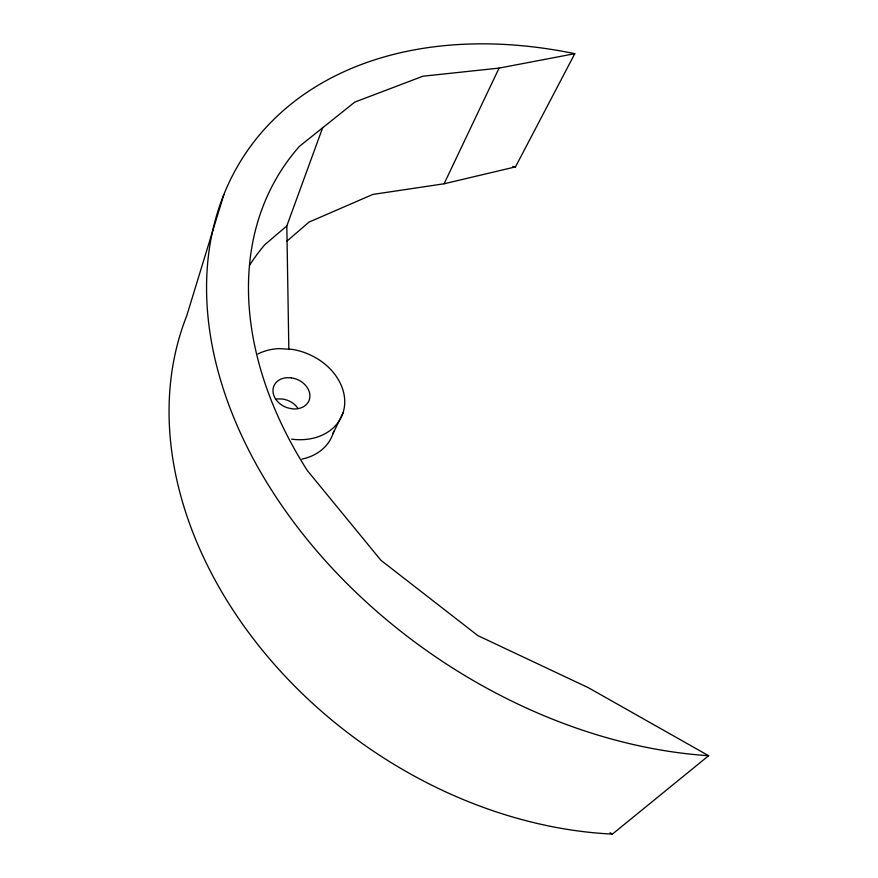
<?xml version="1.0" encoding="UTF-8"?>
<svg xmlns="http://www.w3.org/2000/svg" width="878" height="878" viewBox="0 0 878 878"><rect width="100%" height="100%" fill="white"/><g stroke="black" fill="none" stroke-linecap="round" stroke-linejoin="round"><path stroke-width="1.32" d="M223.89 194.466L186.641 316.058A397.46 301.802 35.5 0 0 612.405 834.1L708.623 755.717A439.571 309.857 34.4 0 1 212.191 345.712A439.571 309.857 34.4 0 1 574.794 53.679L499.077 68.1L422.9 76.221L354.767 102.111L299.431 146.352A397.975 279.665 34.3 0 0 307.3 470.52L380.942 560.307L477.884 635.628L588.293 687.672L708.623 755.717M288.84 349.214L286.821 225.942L322.621 127.804M286.755 241.307L308.979 222.123L372.865 194.422L444.103 183.776L499.077 68.1M333.003 433.622L342.936 413.044M444.103 183.776L515.496 166.875L574.794 53.679M286.821 225.942L264.761 244.732A367.048 274.309 35.2 0 0 249.473 265.343M610.034 832.75L612.405 834.1M275.462 399.27A18.647 14.893 22.5 0 1 277.689 398.919L282.354 399.007A18.647 14.893 22.5 0 1 298.059 408.577M333.717 431.219A54.26 43.362 22.5 0 1 301.823 459.117M512.796 166.392A397.46 301.802 35.5 0 1 515.496 166.875M291.606 439.154A55.347 43.67 22.7 0 0 344.736 402.212A55.347 43.67 22.7 0 0 292.648 349.444L278.974 348.61A55.347 43.67 22.7 0 0 257.858 353.999M291.233 377.825L286.491 377.716A19.02 15.003 22.7 0 0 272.97 390.864A19.02 15.003 22.7 0 0 286.941 407.633L291.77 408.786A19.02 15.003 22.7 0 0 309.912 395.704A19.02 15.003 22.7 0 0 291.233 377.825"/></g></svg>
